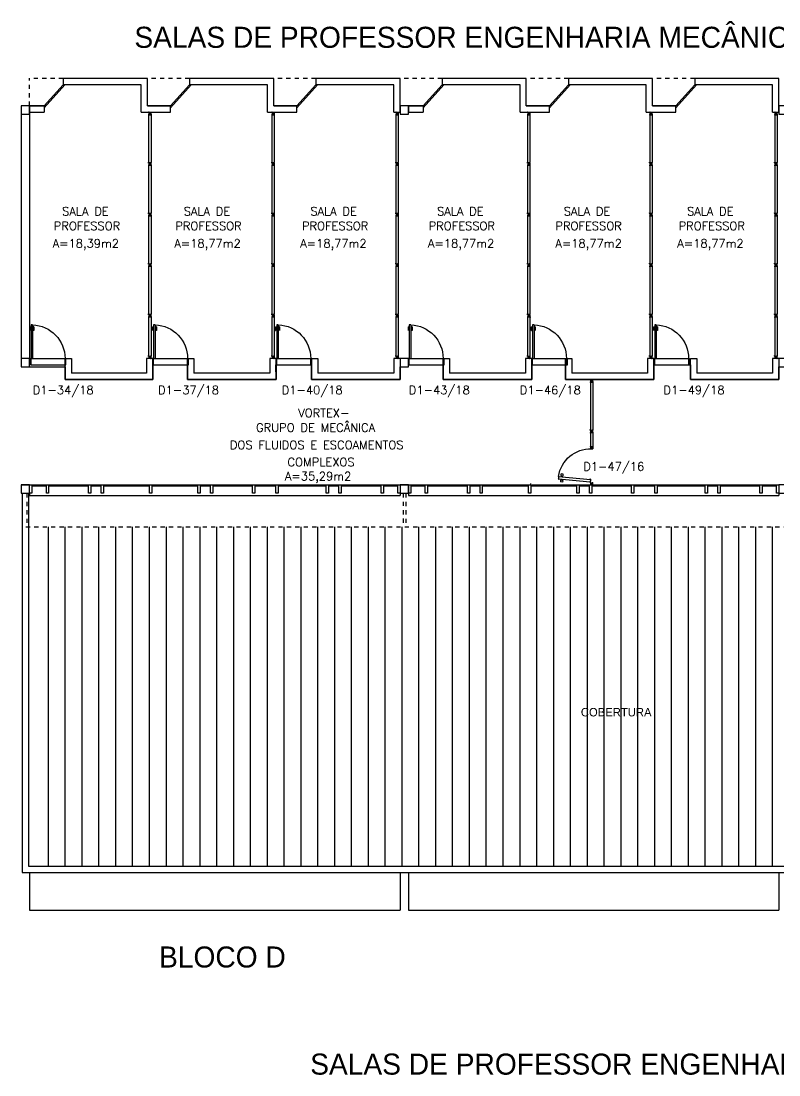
# Model space of a CAD drawing. Header units: centimetres. Extents: x -15 to 273, y 1 to 137.
# Drawn here: x 53.29 to 71.29, y 57.15 to 82.17 of the extents above; entities that cross this region are included whole.
import ezdxf

# ---------------------------------------------------------------- set-up
doc = ezdxf.new("R2010")
doc.units = ezdxf.units.CM
doc.header["$LTSCALE"] = 0.003
doc.header["$MEASUREMENT"] = 0
doc.linetypes.add('HIDDEN', pattern=[0.375, 0.25, -0.125])
doc.layers.get('0').update_dxf_attribs({"linetype": 'CONTINUOUS'})
for name, color, linetype in [('ALV', 2, 'CONTINUOUS'), ('ALVENARIA', 2, 'CONTINUOUS'), ('AREA', 2, 'CONTINUOUS'), ('COB', 1, 'CONTINUOUS'), ('DIV', 2, 'CONTINUOUS'), ('ENDEREÇO NOVO', 2, 'CONTINUOUS'), ('ESQ', 1, 'CONTINUOUS'), ('ESTRUT', 2, 'CONTINUOUS'), ('MACANETA', 2, 'CONTINUOUS'), ('MARCO', 2, 'CONTINUOUS'), ('PL-Áreas-Depto', 2, 'CONTINUOUS'), ('PORTA', 2, 'CONTINUOUS'), ('PROJ', 1, 'HIDDEN'), ('SOLEIRA', 1, 'CONTINUOUS'), ('TEXTO', 2, 'CONTINUOUS'), ('USO', 2, 'CONTINUOUS')]:
    doc.layers.add(name, color=color, linetype=linetype)
doc.styles.add('UNB-100', font='simplex.shx', dxfattribs={"height": 0.2})

# ---------------------------------------------------------------- blocks, each defined once
blk = doc.blocks.new('DOOR80')
at = {"layer": 'MACANETA', "color": 1}
for p, q in [((-0.015, -0.665), (-0.01, -0.665)), ((-0.015, -0.755), (-0.015, -0.665)), ((-0.01, -0.755), (-0.01, -0.665)), ((-0.01, -0.735), (0.012, -0.735)), ((0.012, -0.763), (0.012, -0.728)), ((0.012, -0.728), (0.015, -0.728)), ((0.053, -0.728), (0.05, -0.728)), ((0.053, -0.763), (0.053, -0.728)), ((0.075, -0.735), (0.053, -0.735)), ((0.08, -0.665), (0.075, -0.665)), ((0.075, -0.755), (0.075, -0.665)), ((0.08, -0.755), (0.08, -0.665)), ((-0.015, -0.755), (0.012, -0.755)), ((0.012, -0.763), (0.015, -0.763)), ((0.053, -0.763), (0.05, -0.763)), ((0.08, -0.755), (0.053, -0.755))]:
    blk.add_line(p, q, dxfattribs=at)
at = {"layer": 'PORTA'}
for p, q in [((0.015, -0.8), (0.015, 0)), ((0.015, 0), (0.05, 0)), ((0.05, -0.8), (0.05, 0)), ((0.05, -0.8), (0.015, -0.8))]:
    blk.add_line(p, q, dxfattribs=at)
at = {"layer": 'PORTA', "color": 1}
blk.add_arc((0.02, 0), 0.8, 272.1491, 0, dxfattribs=at)
blk = doc.blocks.new('PORTA80')
at = {"layer": 'MARCO'}
for p, q in [((0, 0), (0.02, 0)), ((0, -0.15), (0, 0)), ((0.02, -0.15), (0.02, 0)), ((-0.002, -0.15), (-0.002, -0.15)), ((-0.002, -0.15), (-0.002, -0.15)), ((-0.002, -0.15), (-0.002, -0.15)), ((0.02, -0.15), (0, -0.15)), ((0.005, 0), (0.005, 0)), ((0.005, 0), (0.005, 0)), ((0.827, 0), (0.847, 0)), ((0.827, -0.15), (0.827, 0)), ((0.827, -0.15), (0.847, -0.15)), ((0.828, 0), (0.828, 0)), ((0.828, 0), (0.828, 0)), ((0.828, 0), (0.828, 0)), ((0.828, -0.15), (0.828, -0.15)), ((0.828, -0.15), (0.828, -0.15)), ((0.828, -0.15), (0.828, -0.15)), ((0.847, -0.15), (0.847, 0))]:
    blk.add_line(p, q, dxfattribs=at)
at = {"layer": 'SOLEIRA'}
for p, q in [((0.02, -0.15), (0.828, -0.15)), ((0.048, 0), (0.828, 0))]:
    blk.add_line(p, q, dxfattribs=at)
at = {"layer": 'PORTA', "xscale": -1, "rotation": 179.9999999948552}
blk.add_blockref('DOOR80', (0.005, 0), dxfattribs=at)
blk = doc.blocks.new('ESQ9')
at = {"layer": 'ALV'}
blk.add_line((-0.2, 0), (0, 0), dxfattribs=at)
at = {"layer": 'ESQ'}
for p, q in [((0.055, 0), (8.745, 0)), ((0, -0.2), (0, -0.25)), ((0, -0.25), (8.8, -0.25)), ((0.055, -0.025), (0.4, -0.025)), ((0.455, -0.025), (1.4, -0.025)), ((1.455, -0.025), (1.7, -0.025)), ((1.755, -0.025), (2.85, -0.025)), ((2.905, -0.025), (4, -0.025)), ((4.055, -0.025), (4.3, -0.025)), ((4.355, -0.025), (5.3, -0.025)), ((5.355, -0.025), (5.85, -0.025)), ((5.905, -0.025), (7.05, -0.025)), ((7.105, -0.025), (7.35, -0.025)), ((7.405, -0.025), (8.35, -0.025)), ((8.405, -0.025), (8.745, -0.025)), ((8.8, -0.2), (8.8, -0.25))]:
    blk.add_line(p, q, dxfattribs=at)
for points in [[(0, 0), (0.055, 0), (0.055, -0.2), (0, -0.2)], [(0.4, 0), (0.455, 0), (0.455, -0.2), (0.4, -0.2)], [(1.4, 0), (1.455, 0), (1.455, -0.2), (1.4, -0.2)], [(1.7, 0), (1.755, 0), (1.755, -0.2), (1.7, -0.2)], [(2.85, 0), (2.905, 0), (2.905, -0.2), (2.85, -0.2)], [(4, 0), (4.055, 0), (4.055, -0.2), (4, -0.2)], [(4.3, 0), (4.355, 0), (4.355, -0.2), (4.3, -0.2)], [(5.3, 0), (5.355, 0), (5.355, -0.2), (5.3, -0.2)], [(5.85, 0), (5.905, 0), (5.905, -0.2), (5.85, -0.2)], [(7.05, 0), (7.105, 0), (7.105, -0.2), (7.05, -0.2)], [(7.35, 0), (7.405, 0), (7.405, -0.2), (7.35, -0.2)], [(8.35, 0), (8.405, 0), (8.405, -0.2), (8.35, -0.2)], [(8.745, 0), (8.8, 0), (8.8, -0.2), (8.745, -0.2)]]:
    blk.add_lwpolyline(points, close=True, dxfattribs=at)
blk = doc.blocks.new('MTDIV')
for p, q in [((-0.0285, 0.0185), (-0.0285, 0.0285)), ((-0.0185, 0.0285), (-0.0285, 0.0285)), ((-0.0265, 0.0185), (-0.0285, 0.0185)), ((-0.0265, 0.0235), (-0.0265, 0.0265)), ((-0.0265, 0.0265), (-0.0185, 0.0265)), ((-0.0265, 0.0235), (0.0265, 0.0235)), ((-0.0215, 0.0235), (-0.0265, 0.0235)), ((-0.0265, 0.0185), (-0.0265, 0.0215)), ((-0.0265, 0.0215), (-0.0235, 0.0215)), ((-0.0235, 0.0215), (-0.0235, -0.0215)), ((-0.0215, 0.0235), (-0.0215, 0.0215)), ((-0.0215, 0.0215), (0.0215, 0.0215)), ((-0.0215, 0.0195), (0.0195, 0.0195)), ((-0.0215, 0.0195), (-0.0215, -0.0195)), ((-0.0185, 0.0265), (-0.0185, 0.0285)), ((-0.0049, 0), (0.0049, 0)), ((0, -0.0049), (0, 0.0049)), ((0.0115, 0.0095), (0.0115, 0.0075)), ((0.0195, 0.0095), (0.0115, 0.0095)), ((0.0215, 0.0075), (0.0115, 0.0075)), ((0.0135, 0.0075), (0.0135, 0.0055)), ((0.0215, 0.0055), (0.0135, 0.0055)), ((0.0185, 0.0265), (0.0185, 0.0285)), ((0.0185, 0.0285), (0.0285, 0.0285)), ((0.0185, 0.0265), (0.0265, 0.0265)), ((0.0195, 0.0195), (0.0195, 0.0095)), ((0.0215, 0.0235), (0.0215, 0.0075)), ((0.0215, 0.0235), (0.0265, 0.0235)), ((0.0215, 0.0055), (0.0215, -0.0055)), ((0.0235, 0.0215), (0.0235, -0.0215)), ((0.0265, 0.0215), (0.0235, 0.0215)), ((0.0265, 0.0235), (0.0265, 0.0265)), ((0.0265, 0.0185), (0.0265, 0.0215)), ((0.0265, 0.0185), (0.0285, 0.0185)), ((0.0285, 0.0185), (0.0285, 0.0285)), ((-0.0285, -0.0185), (-0.0285, -0.0285)), ((-0.0285, -0.0185), (-0.0265, -0.0185)), ((-0.0185, -0.0285), (-0.0285, -0.0285)), ((-0.0265, -0.0185), (-0.0265, -0.0215)), ((-0.0265, -0.0215), (-0.0235, -0.0215)), ((0.0265, -0.0235), (-0.0265, -0.0235)), ((-0.0265, -0.0235), (-0.0265, -0.0265)), ((-0.0215, -0.0235), (-0.0265, -0.0235)), ((-0.0185, -0.0265), (-0.0265, -0.0265)), ((-0.0215, -0.0195), (0.0195, -0.0195)), ((-0.0215, -0.0215), (0.0215, -0.0215)), ((-0.0215, -0.0215), (-0.0215, -0.0235)), ((-0.0185, -0.0265), (-0.0185, -0.0285)), ((0.0115, -0.0075), (0.0115, -0.0095)), ((0.0215, -0.0075), (0.0115, -0.0075)), ((0.0195, -0.0095), (0.0115, -0.0095)), ((0.0135, -0.0055), (0.0135, -0.0075)), ((0.0215, -0.0055), (0.0135, -0.0055)), ((0.0185, -0.0265), (0.0185, -0.0285)), ((0.0265, -0.0265), (0.0185, -0.0265)), ((0.0185, -0.0285), (0.0285, -0.0285)), ((0.0195, -0.0095), (0.0195, -0.0195)), ((0.0215, -0.0075), (0.0215, -0.0235)), ((0.0215, -0.0235), (0.0265, -0.0235)), ((0.0265, -0.0215), (0.0235, -0.0215)), ((0.0265, -0.0185), (0.0265, -0.0215)), ((0.0285, -0.0185), (0.0265, -0.0185)), ((0.0265, -0.0235), (0.0265, -0.0265)), ((0.0285, -0.0185), (0.0285, -0.0285))]:
    blk.add_line(p, q)
blk = doc.blocks.new('DIV12')
for p, q in [((-0.005, 0), (0.005, 0)), ((0, -0.005), (0, 0.005)), ((0.024, 0.018), (0.028, 0.018)), ((0.024, 0.018), (0.024, 0.016)), ((0.024, 0.016), (0.028, 0.016)), ((0.028, 0.03), (0.043, 0.03)), ((0.028, 0.018), (0.028, 0.03)), ((0.028, -0.017), (0.028, 0.016)), ((0.03, 0.028), (1.169, 0.028)), ((0.03, -0.029), (0.03, 0.028)), ((0.043, 0.03), (0.043, 0.028)), ((1.157, 0.03), (1.157, 0.028)), ((1.171, 0.03), (1.157, 0.03)), ((1.169, -0.029), (1.169, 0.028)), ((1.171, 0.018), (1.171, 0.03)), ((1.176, 0.018), (1.171, 0.018)), ((1.176, 0.016), (1.171, 0.016)), ((1.171, -0.017), (1.171, 0.016)), ((1.176, 0.018), (1.176, 0.016)), ((1.195, 0), (1.205, 0)), ((1.2, -0.005), (1.2, 0.005)), ((0.024, -0.017), (0.028, -0.017)), ((0.024, -0.017), (0.024, -0.019)), ((0.024, -0.019), (0.028, -0.019)), ((0.028, -0.031), (0.028, -0.019)), ((0.028, -0.031), (0.043, -0.031)), ((0.03, -0.029), (1.169, -0.029)), ((0.043, -0.029), (0.043, -0.031)), ((1.157, -0.029), (1.157, -0.031)), ((1.171, -0.031), (1.157, -0.031)), ((1.176, -0.017), (1.171, -0.017)), ((1.176, -0.019), (1.171, -0.019)), ((1.171, -0.031), (1.171, -0.019)), ((1.176, -0.017), (1.176, -0.019))]:
    blk.add_line(p, q)
blk = doc.blocks.new('PLXD')
at = {"color": 2}
for p, q in [((-0.172, 0.786), (-0.161, 0.787)), ((-0.172, 0.786), (-0.171, 0.772)), ((-0.169, 0.772), (-0.171, 0.772)), ((-0.17, 0.784), (-0.114, 0.789)), ((-0.17, 0.784), (-0.103, 0.028)), ((-0.159, 0.792), (-0.161, 0.792)), ((-0.161, 0.792), (-0.161, 0.787)), ((-0.159, 0.792), (-0.159, 0.787)), ((-0.159, 0.787), (-0.126, 0.79)), ((-0.124, 0.795), (-0.126, 0.795)), ((-0.124, 0.795), (-0.124, 0.79)), ((-0.124, 0.79), (-0.112, 0.791)), ((-0.114, 0.789), (-0.046, 0.033)), ((-0.112, 0.791), (-0.11, 0.777)), ((-0.105, 0.026), (-0.106, 0.04)), ((-0.104, 0.04), (-0.106, 0.04)), ((-0.105, 0.026), (-0.093, 0.027)), ((-0.103, 0.028), (-0.046, 0.033)), ((-0.092, 0.022), (-0.093, 0.027)), ((-0.09, 0.022), (-0.092, 0.022)), ((-0.091, 0.027), (-0.058, 0.03)), ((-0.09, 0.022), (-0.091, 0.027)), ((-0.057, 0.025), (-0.058, 0.03)), ((-0.055, 0.025), (-0.057, 0.025)), ((-0.056, 0.03), (-0.044, 0.031)), ((-0.055, 0.025), (-0.056, 0.03)), ((-0.045, 0.045), (-0.047, 0.045)), ((-0.044, 0.031), (-0.045, 0.045)), ((-0.008, 0), (0.006, 0)), ((0, 0.007), (0, -0.006))]:
    blk.add_line(p, q, dxfattribs=at)
for p, q in [((-0.126, 0.795), (-0.126, 0.79)), ((-0.11, 0.777), (-0.112, 0.777))]:
    blk.add_line(p, q)
at = {"color": 1}
for p, q in [((-0.194, 0.727), (-0.233, 0.723)), ((-0.229, 0.673), (-0.233, 0.723)), ((-0.189, 0.677), (-0.229, 0.673)), ((-0.192, 0.712), (-0.194, 0.727)), ((-0.164, 0.714), (-0.192, 0.712)), ((-0.162, 0.694), (-0.19, 0.692)), ((-0.189, 0.677), (-0.19, 0.692)), ((-0.107, 0.719), (-0.079, 0.722)), ((-0.106, 0.7), (-0.077, 0.702)), ((-0.08, 0.737), (-0.041, 0.74)), ((-0.079, 0.722), (-0.08, 0.737)), ((-0.076, 0.687), (-0.077, 0.702)), ((-0.076, 0.687), (-0.036, 0.691)), ((-0.036, 0.691), (-0.041, 0.74))]:
    blk.add_line(p, q, dxfattribs=at)
blk.add_arc((-0.064, 0.029), 0.764, 98.125, 182.1419, dxfattribs=at)
blk = doc.blocks.new('G')
at = {"layer": 'DIV'}
for p, q in [((65.356, 72.4), (65.356, 72.385)), ((65.356, 72.4), (65.368, 72.4)), ((65.358, 72.385), (65.356, 72.385)), ((65.358, 72.398), (65.358, 72.013)), ((65.358, 72.398), (65.415, 72.398)), ((65.368, 72.405), (65.368, 72.4)), ((65.37, 72.405), (65.368, 72.405)), ((65.37, 72.405), (65.37, 72.4)), ((65.37, 72.4), (65.403, 72.4)), ((65.381, 72.428), (65.392, 72.428)), ((65.386, 72.433), (65.386, 72.423)), ((65.403, 72.405), (65.403, 72.4)), ((65.405, 72.405), (65.403, 72.405)), ((65.405, 72.405), (65.405, 72.4)), ((65.405, 72.4), (65.417, 72.4)), ((65.415, 72.398), (65.415, 72.012)), ((65.417, 72.385), (65.415, 72.385)), ((65.417, 72.4), (65.417, 72.385)), ((65.356, 71.214), (65.368, 71.214)), ((65.37, 71.209), (65.368, 71.209)), ((65.405, 71.209), (65.403, 71.209))]:
    blk.add_line(p, q, dxfattribs=at)
at = {"layer": 'MACANETA'}
blk.add_line((65.387, 72.013), (65.415, 72.013), dxfattribs=at)
at = {"layer": 'DIV', "rotation": 270}
blk.add_blockref('DIV12', (65.386, 73.628), dxfattribs=at)
at = {"layer": 'DIV'}
for p in [(65.386, 72.428), (65.386, 72.042), (65.386, 71.185)]:
    blk.add_blockref('MTDIV', p, dxfattribs=at)
at = {"layer": 'DIV', "xscale": -1, "rotation": 90.00000000000159}
blk.add_blockref('PLXD', (65.387, 71.185), dxfattribs=at)

msp = doc.modelspace()

# ---------------------------------------------------------------- linework, layer by layer
at = {"layer": 'ALV'}
for p, q in [((53.487, 80.157), (53.487, 79.957)), ((62.487, 80.157), (62.487, 80.007)), ((53.287, 79.957), (53.487, 79.957)), ((62.287, 71.132), (62.287, 70.982)), ((62.487, 71.132), (62.487, 70.982)), ((53.287, 70.957), (53.487, 70.957)), ((53.312, 70.957), (53.312, 61.956)), ((53.462, 70.957), (53.462, 62.106)), ((53.462, 62.106), (80.312, 62.106)), ((53.312, 61.956), (80.462, 61.956)), ((53.487, 61.957), (53.487, 61.057)), ((62.287, 61.957), (62.287, 61.057)), ((62.487, 61.957), (62.487, 61.057)), ((71.287, 61.957), (71.287, 61.057)), ((53.487, 61.057), (62.287, 61.057)), ((62.487, 61.057), (71.287, 61.057))]:
    msp.add_line(p, q, dxfattribs=at)
at = {"layer": 'ALVENARIA'}
for p, q in [((56.287, 80.807), (54.287, 80.807)), ((54.287, 80.807), (54.287, 80.657)), ((56.137, 80.657), (54.287, 80.657)), ((56.137, 80.007), (56.137, 80.657)), ((56.287, 80.157), (56.287, 80.807)), ((59.287, 80.807), (57.287, 80.807)), ((57.287, 80.807), (57.287, 80.657)), ((59.137, 80.657), (57.287, 80.657)), ((59.137, 80.007), (59.137, 80.657)), ((59.287, 80.157), (59.287, 80.807)), ((60.287, 80.807), (60.287, 80.657)), ((62.287, 80.807), (60.287, 80.807)), ((62.137, 80.657), (60.287, 80.657)), ((62.137, 80.007), (62.137, 80.657)), ((62.287, 80.007), (62.287, 80.807)), ((63.287, 80.807), (63.287, 80.657)), ((65.287, 80.807), (63.287, 80.807)), ((65.137, 80.657), (63.287, 80.657)), ((65.137, 80.007), (65.137, 80.657)), ((65.287, 80.157), (65.287, 80.807)), ((68.287, 80.807), (66.287, 80.807)), ((66.287, 80.807), (66.287, 80.657)), ((68.137, 80.657), (66.287, 80.657)), ((68.137, 80.007), (68.137, 80.657)), ((68.287, 80.157), (68.287, 80.807)), ((71.287, 80.807), (69.287, 80.807)), ((69.287, 80.807), (69.287, 80.657)), ((71.137, 80.657), (69.287, 80.657)), ((71.137, 80.007), (71.137, 80.657)), ((71.287, 80.007), (71.287, 80.807)), ((53.487, 80.157), (53.837, 80.157)), ((53.837, 80.157), (53.837, 80.007)), ((56.287, 80.157), (56.837, 80.157)), ((56.837, 80.007), (56.837, 80.157)), ((59.287, 80.157), (59.837, 80.157)), ((59.837, 80.007), (59.837, 80.157)), ((62.487, 80.157), (62.837, 80.157)), ((62.837, 80.157), (62.837, 80.007)), ((65.287, 80.157), (65.837, 80.157)), ((65.837, 80.007), (65.837, 80.157)), ((68.287, 80.157), (68.837, 80.157)), ((68.837, 80.007), (68.837, 80.157)), ((53.287, 79.957), (53.287, 74.157)), ((53.487, 80.007), (53.837, 80.007)), ((53.487, 79.957), (53.487, 74.157)), ((56.137, 80.007), (56.837, 80.007)), ((59.137, 80.007), (59.837, 80.007)), ((62.137, 80.007), (62.287, 80.007)), ((62.487, 80.007), (62.837, 80.007)), ((65.137, 80.007), (65.837, 80.007)), ((68.137, 80.007), (68.837, 80.007)), ((71.137, 80.007), (71.287, 80.007)), ((54.335, 74.157), (54.485, 74.157)), ((54.335, 73.657), (54.335, 74.157)), ((54.485, 74.157), (54.485, 73.807)), ((56.266, 74.157), (56.266, 73.807)), ((56.416, 74.157), (56.266, 74.157)), ((56.416, 74.157), (56.416, 73.657)), ((57.242, 74.157), (57.392, 74.157)), ((57.242, 73.657), (57.242, 74.157)), ((57.392, 74.157), (57.392, 73.807)), ((59.192, 74.157), (59.192, 73.807)), ((59.342, 74.157), (59.192, 74.157)), ((59.342, 74.157), (59.342, 73.657)), ((60.187, 74.157), (60.337, 74.157)), ((60.187, 73.657), (60.187, 74.157)), ((60.337, 74.157), (60.337, 73.807)), ((62.137, 74.157), (62.137, 73.807)), ((62.287, 74.157), (62.137, 74.157)), ((62.287, 74.157), (62.287, 73.657)), ((63.315, 73.657), (63.315, 74.157)), ((63.315, 74.157), (63.465, 74.157)), ((63.465, 74.157), (63.465, 73.807)), ((65.415, 74.157), (65.265, 74.157)), ((65.265, 74.157), (65.265, 73.807)), ((65.415, 74.157), (65.415, 73.657)), ((66.216, 73.657), (66.216, 74.157)), ((66.216, 74.157), (66.366, 74.157)), ((66.366, 74.157), (66.366, 73.807)), ((68.316, 74.157), (68.166, 74.157)), ((68.166, 74.157), (68.166, 73.807)), ((68.316, 74.157), (68.316, 73.657)), ((69.187, 73.657), (69.187, 74.157)), ((69.187, 74.157), (69.337, 74.157)), ((69.337, 74.157), (69.337, 73.807)), ((71.287, 74.157), (71.137, 74.157)), ((71.137, 74.157), (71.137, 73.807)), ((71.287, 74.157), (71.287, 73.657)), ((56.416, 73.657), (54.335, 73.657)), ((56.266, 73.807), (54.485, 73.807)), ((59.342, 73.657), (57.242, 73.657)), ((59.192, 73.807), (57.392, 73.807)), ((62.287, 73.657), (60.187, 73.657)), ((62.137, 73.807), (60.337, 73.807)), ((65.415, 73.657), (63.315, 73.657)), ((65.265, 73.807), (63.465, 73.807)), ((68.316, 73.657), (66.216, 73.657)), ((68.166, 73.807), (66.366, 73.807)), ((71.287, 73.657), (69.187, 73.657)), ((71.137, 73.807), (69.337, 73.807))]:
    msp.add_line(p, q, dxfattribs=at)
at = {"layer": 'COB'}
for p, q in [((53.937, 62.106), (53.937, 70.157)), ((54.337, 62.106), (54.337, 70.157)), ((54.737, 62.106), (54.737, 70.157)), ((55.137, 62.106), (55.137, 70.157)), ((55.537, 62.106), (55.537, 70.157)), ((55.937, 62.106), (55.937, 70.157)), ((56.337, 62.106), (56.337, 70.157)), ((56.737, 62.106), (56.737, 70.157)), ((57.137, 62.106), (57.137, 70.157)), ((57.537, 62.106), (57.537, 70.157)), ((57.937, 62.106), (57.937, 70.157)), ((58.337, 62.106), (58.337, 70.157)), ((58.737, 62.106), (58.737, 70.157)), ((59.137, 62.106), (59.137, 70.157)), ((59.537, 62.106), (59.537, 70.157)), ((59.937, 62.106), (59.937, 70.157)), ((60.337, 62.106), (60.337, 70.157)), ((60.737, 62.106), (60.737, 70.157)), ((61.137, 62.106), (61.137, 70.157)), ((61.537, 62.106), (61.537, 70.157)), ((61.937, 62.106), (61.937, 70.157)), ((62.337, 62.106), (62.337, 70.157)), ((62.737, 62.106), (62.737, 70.157)), ((63.137, 62.106), (63.137, 70.157)), ((63.537, 62.106), (63.537, 70.157)), ((63.937, 62.106), (63.937, 70.157)), ((64.337, 62.106), (64.337, 70.157)), ((64.737, 62.106), (64.737, 70.157)), ((65.137, 62.106), (65.137, 70.157)), ((65.537, 62.106), (65.537, 70.157)), ((65.937, 62.106), (65.937, 70.157)), ((66.337, 62.106), (66.337, 70.157)), ((66.737, 62.106), (66.737, 70.157)), ((67.137, 62.106), (67.137, 70.157)), ((67.537, 62.106), (67.537, 70.157)), ((67.937, 62.106), (67.937, 70.157)), ((68.337, 62.106), (68.337, 70.157)), ((68.737, 62.106), (68.737, 70.157)), ((69.137, 62.106), (69.137, 70.157)), ((69.537, 62.106), (69.537, 70.157)), ((69.937, 62.106), (69.937, 70.157)), ((70.337, 62.106), (70.337, 70.157)), ((70.737, 62.106), (70.737, 70.157)), ((71.137, 62.106), (71.137, 70.157))]:
    msp.add_line(p, q, dxfattribs=at)
at = {"layer": 'DIV'}
for p, q in [((56.314, 75.147), (56.326, 75.147)), ((56.314, 75.147), (56.314, 75.133)), ((56.316, 75.133), (56.314, 75.133)), ((56.316, 75.145), (56.316, 74.215)), ((56.316, 75.145), (56.373, 75.145)), ((56.328, 75.152), (56.326, 75.152)), ((56.326, 75.152), (56.326, 75.147)), ((56.328, 75.152), (56.328, 75.147)), ((56.328, 75.147), (56.361, 75.147)), ((56.34, 75.176), (56.35, 75.176)), ((56.345, 75.181), (56.345, 75.17)), ((56.363, 75.152), (56.361, 75.152)), ((56.361, 75.152), (56.361, 75.147)), ((56.363, 75.152), (56.363, 75.147)), ((56.363, 75.147), (56.375, 75.147)), ((56.373, 75.145), (56.373, 74.215)), ((56.375, 75.133), (56.373, 75.133)), ((56.375, 75.147), (56.375, 75.133)), ((59.24, 75.147), (59.252, 75.147)), ((59.24, 75.147), (59.24, 75.133)), ((59.242, 75.133), (59.24, 75.133)), ((59.242, 75.145), (59.242, 74.215)), ((59.242, 75.145), (59.299, 75.145)), ((59.254, 75.152), (59.252, 75.152)), ((59.252, 75.152), (59.252, 75.147)), ((59.254, 75.152), (59.254, 75.147)), ((59.254, 75.147), (59.287, 75.147)), ((59.266, 75.176), (59.276, 75.176)), ((59.271, 75.181), (59.271, 75.17)), ((59.289, 75.152), (59.287, 75.152)), ((59.287, 75.152), (59.287, 75.147)), ((59.289, 75.152), (59.289, 75.147)), ((59.289, 75.147), (59.301, 75.147)), ((59.299, 75.145), (59.299, 74.215)), ((59.301, 75.133), (59.299, 75.133)), ((59.301, 75.147), (59.301, 75.133)), ((62.185, 75.147), (62.197, 75.147)), ((62.185, 75.147), (62.185, 75.133)), ((62.187, 75.133), (62.185, 75.133)), ((62.187, 75.145), (62.187, 74.215)), ((62.187, 75.145), (62.244, 75.145)), ((62.199, 75.152), (62.197, 75.152)), ((62.197, 75.152), (62.197, 75.147)), ((62.199, 75.152), (62.199, 75.147)), ((62.199, 75.147), (62.232, 75.147)), ((62.211, 75.176), (62.221, 75.176)), ((62.216, 75.181), (62.216, 75.17)), ((62.234, 75.152), (62.232, 75.152)), ((62.232, 75.152), (62.232, 75.147)), ((62.234, 75.152), (62.234, 75.147)), ((62.234, 75.147), (62.246, 75.147)), ((62.244, 75.145), (62.244, 74.215)), ((62.246, 75.133), (62.244, 75.133)), ((62.246, 75.147), (62.246, 75.133)), ((65.314, 75.147), (65.326, 75.147)), ((65.314, 75.147), (65.314, 75.133)), ((65.316, 75.133), (65.314, 75.133)), ((65.316, 75.145), (65.316, 74.215)), ((65.316, 75.145), (65.373, 75.145)), ((65.328, 75.152), (65.326, 75.152)), ((65.326, 75.152), (65.326, 75.147)), ((65.328, 75.152), (65.328, 75.147)), ((65.328, 75.147), (65.361, 75.147)), ((65.339, 75.176), (65.349, 75.176)), ((65.344, 75.181), (65.344, 75.17)), ((65.363, 75.152), (65.361, 75.152)), ((65.361, 75.152), (65.361, 75.147)), ((65.363, 75.152), (65.363, 75.147)), ((65.363, 75.147), (65.375, 75.147)), ((65.373, 75.145), (65.373, 74.215)), ((65.375, 75.133), (65.373, 75.133)), ((65.375, 75.147), (65.375, 75.133)), ((68.215, 75.147), (68.227, 75.147)), ((68.215, 75.147), (68.215, 75.133)), ((68.217, 75.133), (68.215, 75.133)), ((68.217, 75.145), (68.217, 74.215)), ((68.217, 75.145), (68.274, 75.145)), ((68.229, 75.152), (68.227, 75.152)), ((68.227, 75.152), (68.227, 75.147)), ((68.229, 75.152), (68.229, 75.147)), ((68.229, 75.147), (68.262, 75.147)), ((68.24, 75.176), (68.251, 75.176)), ((68.246, 75.181), (68.246, 75.17)), ((68.264, 75.152), (68.262, 75.152)), ((68.262, 75.152), (68.262, 75.147)), ((68.264, 75.152), (68.264, 75.147)), ((68.264, 75.147), (68.276, 75.147)), ((68.274, 75.145), (68.274, 74.215)), ((68.276, 75.133), (68.274, 75.133)), ((68.276, 75.147), (68.276, 75.133)), ((71.185, 75.147), (71.197, 75.147)), ((71.185, 75.147), (71.185, 75.133)), ((71.187, 75.133), (71.185, 75.133)), ((71.187, 75.145), (71.187, 74.215)), ((71.187, 75.145), (71.244, 75.145)), ((71.199, 75.152), (71.197, 75.152)), ((71.197, 75.152), (71.197, 75.147)), ((71.199, 75.152), (71.199, 75.147)), ((71.199, 75.147), (71.232, 75.147)), ((71.211, 75.176), (71.221, 75.176)), ((71.216, 75.181), (71.216, 75.17)), ((71.234, 75.152), (71.232, 75.152)), ((71.232, 75.152), (71.232, 75.147)), ((71.234, 75.152), (71.234, 75.147)), ((71.234, 75.147), (71.246, 75.147)), ((71.244, 75.145), (71.244, 74.215)), ((71.246, 75.133), (71.244, 75.133)), ((71.246, 75.147), (71.246, 75.133)), ((56.314, 74.213), (56.314, 74.227)), ((56.316, 74.227), (56.314, 74.227)), ((56.314, 74.213), (56.326, 74.213)), ((56.316, 74.215), (56.373, 74.215)), ((56.326, 74.208), (56.326, 74.213)), ((56.328, 74.208), (56.326, 74.208)), ((56.328, 74.208), (56.328, 74.213)), ((56.328, 74.213), (56.361, 74.213)), ((56.34, 74.184), (56.35, 74.184)), ((56.345, 74.189), (56.345, 74.179)), ((56.361, 74.208), (56.361, 74.213)), ((56.363, 74.208), (56.361, 74.208)), ((56.363, 74.208), (56.363, 74.213)), ((56.363, 74.213), (56.375, 74.213)), ((56.375, 74.227), (56.373, 74.227)), ((56.375, 74.213), (56.375, 74.227)), ((59.24, 74.213), (59.24, 74.227)), ((59.242, 74.227), (59.24, 74.227)), ((59.24, 74.213), (59.252, 74.213)), ((59.242, 74.215), (59.299, 74.215)), ((59.252, 74.208), (59.252, 74.213)), ((59.254, 74.208), (59.252, 74.208)), ((59.254, 74.208), (59.254, 74.213)), ((59.254, 74.213), (59.287, 74.213)), ((59.266, 74.184), (59.276, 74.184)), ((59.271, 74.189), (59.271, 74.179)), ((59.287, 74.208), (59.287, 74.213)), ((59.289, 74.208), (59.287, 74.208)), ((59.289, 74.208), (59.289, 74.213)), ((59.289, 74.213), (59.301, 74.213)), ((59.301, 74.227), (59.299, 74.227)), ((59.301, 74.213), (59.301, 74.227)), ((62.185, 74.213), (62.185, 74.227)), ((62.187, 74.227), (62.185, 74.227)), ((62.185, 74.213), (62.197, 74.213)), ((62.187, 74.215), (62.244, 74.215)), ((62.197, 74.208), (62.197, 74.213)), ((62.199, 74.208), (62.197, 74.208)), ((62.199, 74.208), (62.199, 74.213)), ((62.199, 74.213), (62.232, 74.213)), ((62.211, 74.184), (62.221, 74.184)), ((62.216, 74.189), (62.216, 74.179)), ((62.232, 74.208), (62.232, 74.213)), ((62.234, 74.208), (62.232, 74.208)), ((62.234, 74.208), (62.234, 74.213)), ((62.234, 74.213), (62.246, 74.213)), ((62.246, 74.227), (62.244, 74.227)), ((62.246, 74.213), (62.246, 74.227)), ((65.314, 74.213), (65.314, 74.227)), ((65.316, 74.227), (65.314, 74.227)), ((65.314, 74.213), (65.326, 74.213)), ((65.316, 74.215), (65.373, 74.215)), ((65.326, 74.208), (65.326, 74.213)), ((65.328, 74.208), (65.326, 74.208)), ((65.328, 74.213), (65.361, 74.213)), ((65.328, 74.208), (65.328, 74.213)), ((65.339, 74.184), (65.349, 74.184)), ((65.344, 74.189), (65.344, 74.179)), ((65.361, 74.208), (65.361, 74.213)), ((65.363, 74.208), (65.361, 74.208)), ((65.363, 74.208), (65.363, 74.213)), ((65.363, 74.213), (65.375, 74.213)), ((65.375, 74.227), (65.373, 74.227)), ((65.375, 74.213), (65.375, 74.227)), ((68.215, 74.213), (68.215, 74.227)), ((68.217, 74.227), (68.215, 74.227)), ((68.215, 74.213), (68.227, 74.213)), ((68.217, 74.215), (68.274, 74.215)), ((68.227, 74.208), (68.227, 74.213)), ((68.229, 74.208), (68.227, 74.208)), ((68.229, 74.208), (68.229, 74.213)), ((68.229, 74.213), (68.262, 74.213)), ((68.24, 74.184), (68.251, 74.184)), ((68.245, 74.189), (68.245, 74.179)), ((68.262, 74.208), (68.262, 74.213)), ((68.264, 74.208), (68.262, 74.208)), ((68.264, 74.208), (68.264, 74.213)), ((68.264, 74.213), (68.276, 74.213)), ((68.276, 74.227), (68.274, 74.227)), ((68.276, 74.213), (68.276, 74.227)), ((71.185, 74.213), (71.185, 74.227)), ((71.187, 74.227), (71.185, 74.227)), ((71.185, 74.213), (71.197, 74.213)), ((71.187, 74.215), (71.244, 74.215)), ((71.197, 74.208), (71.197, 74.213)), ((71.199, 74.208), (71.197, 74.208)), ((71.199, 74.208), (71.199, 74.213)), ((71.199, 74.213), (71.232, 74.213)), ((71.211, 74.184), (71.221, 74.184)), ((71.216, 74.189), (71.216, 74.179)), ((71.232, 74.208), (71.232, 74.213)), ((71.234, 74.208), (71.232, 74.208)), ((71.234, 74.208), (71.234, 74.213)), ((71.234, 74.213), (71.246, 74.213)), ((71.246, 74.227), (71.244, 74.227)), ((71.246, 74.213), (71.246, 74.227)), ((65.381, 71.185), (65.392, 71.185)), ((65.386, 71.19), (65.386, 71.18))]:
    msp.add_line(p, q, dxfattribs=at)
at = {"layer": 'ESQ'}
for p, q in [((54.287, 80.657), (53.837, 80.157)), ((54.327, 80.657), (53.837, 80.112)), ((57.327, 80.657), (56.837, 80.112)), ((57.287, 80.657), (56.837, 80.157)), ((60.327, 80.657), (59.837, 80.112)), ((60.287, 80.657), (59.837, 80.157)), ((63.287, 80.657), (62.837, 80.157)), ((63.327, 80.657), (62.837, 80.112)), ((66.287, 80.657), (65.837, 80.157)), ((66.327, 80.657), (65.837, 80.112)), ((69.327, 80.657), (68.837, 80.112)), ((69.287, 80.657), (68.837, 80.157))]:
    msp.add_line(p, q, dxfattribs=at)
at = {"layer": 'ESTRUT'}
for points in [[(53.487, 80.157), (53.287, 80.157), (53.287, 79.957), (53.487, 79.957)], [(62.487, 80.157), (62.287, 80.157), (62.287, 79.957), (62.487, 79.957)], [(71.487, 80.157), (71.287, 80.157), (71.287, 79.957), (71.487, 79.957)], [(53.487, 74.157), (53.287, 74.157), (53.287, 73.957), (53.487, 73.957)], [(62.487, 74.157), (62.287, 74.157), (62.287, 73.957), (62.487, 73.957)], [(71.487, 74.157), (71.287, 74.157), (71.287, 73.957), (71.487, 73.957)], [(53.487, 71.157), (53.287, 71.157), (53.287, 70.957), (53.487, 70.957)], [(62.487, 71.157), (62.287, 71.157), (62.287, 70.957), (62.487, 70.957)], [(71.487, 71.157), (71.287, 71.157), (71.287, 70.957), (71.487, 70.957)]]:
    msp.add_lwpolyline(points, close=True, dxfattribs=at)
at = {"layer": 'MARCO'}
msp.add_line((62.542, 70.982), (62.542, 70.972), dxfattribs=at)
at = {"layer": 'PL-Áreas-Depto'}
msp.add_lwpolyline([(71.837, 80.157), (71.287, 80.157), (71.287, 80.807), (69.287, 80.807), (69.287, 80.657), (68.837, 80.157), (68.287, 80.157), (68.287, 80.807), (66.287, 80.807), (66.287, 80.657), (65.837, 80.157), (65.287, 80.157), (65.287, 80.807), (63.287, 80.807), (63.287, 80.657), (62.837, 80.157), (62.287, 80.157), (62.287, 80.807), (60.287, 80.807), (60.287, 80.657), (59.837, 80.157), (59.287, 80.157), (59.287, 80.807), (57.287, 80.807), (57.287, 80.657), (56.837, 80.157), (56.287, 80.157), (56.287, 80.807), (54.287, 80.807), (54.287, 80.657), (53.837, 80.157), (53.287, 80.157), (53.287, 73.957), (54.335, 73.957), (54.335, 73.657), (56.416, 73.657), (56.413, 74.007), (57.242, 74.007), (57.242, 73.657), (59.342, 73.657), (59.339, 74.007), (60.188, 74.007), (60.187, 73.657), (62.287, 73.657), (62.287, 73.957), (62.487, 73.957), (62.487, 74.007), (63.313, 74.007), (63.315, 73.657), (65.415, 73.657), (65.415, 74.007), (66.216, 74.007), (66.216, 73.657), (68.316, 73.657), (68.316, 74.007), (69.187, 74.007), (69.187, 73.657), (71.287, 73.657), (71.287, 73.957), (71.487, 73.957)], dxfattribs=at)
at = {"layer": 'PROJ'}
for p, q in [((53.487, 80.157), (53.487, 80.811)), ((54.287, 80.807), (53.489, 80.807)), ((57.287, 80.807), (56.287, 80.807)), ((60.287, 80.807), (59.287, 80.807)), ((63.287, 80.807), (62.287, 80.807)), ((66.287, 80.807), (65.287, 80.807)), ((69.287, 80.807), (68.287, 80.807)), ((53.425, 70.954), (53.425, 70.157)), ((62.362, 70.957), (62.362, 70.157)), ((62.425, 70.954), (62.425, 70.157)), ((53.4, 70.157), (62.362, 70.157)), ((62.4, 70.157), (71.425, 70.157))]:
    msp.add_line(p, q, dxfattribs=at)

# ---------------------------------------------------------------- block references
at = {"layer": 'ALV'}
for name, p in [('PORTA80', (53.506, 74.157)), ('PORTA80', (56.416, 74.157)), ('PORTA80', (59.342, 74.157)), ('PORTA80', (62.487, 74.157)), ('PORTA80', (65.415, 74.157)), ('PORTA80', (68.316, 74.157)), ('ESQ9', (53.487, 71.157)), ('ESQ9', (62.487, 71.157))]:
    msp.add_blockref(name, p, dxfattribs=at)
at = {"layer": 'DIV', "rotation": 270}
for p in [(56.345, 79.976), (59.271, 79.976), (62.216, 79.976), (65.344, 79.976), (68.246, 79.976), (71.216, 79.976), (56.345, 78.776), (59.271, 78.776), (62.216, 78.776), (65.344, 78.776), (68.246, 78.776), (71.216, 78.776), (56.345, 77.576), (59.271, 77.576), (62.216, 77.576), (65.344, 77.576), (68.246, 77.576), (71.216, 77.576), (56.345, 76.376), (59.271, 76.376), (62.216, 76.376), (65.344, 76.376), (68.246, 76.376), (71.216, 76.376)]:
    msp.add_blockref('DIV12', p, dxfattribs=at)
at = {"layer": 'DIV'}
for p in [(56.345, 79.976), (59.271, 79.976), (62.216, 79.976), (65.344, 79.976), (68.246, 79.976), (71.216, 79.976), (56.345, 78.776), (59.271, 78.776), (62.216, 78.776), (65.344, 78.776), (68.246, 78.776), (71.216, 78.776), (56.345, 77.576), (59.271, 77.576), (62.216, 77.576), (65.344, 77.576), (68.246, 77.576), (71.216, 77.576), (56.345, 76.376), (59.271, 76.376), (62.216, 76.376), (65.344, 76.376), (68.246, 76.376), (71.216, 76.376), (56.345, 75.176), (59.271, 75.176), (62.216, 75.176), (65.344, 75.176), (68.246, 75.176), (71.216, 75.176), (56.345, 74.184), (59.271, 74.184), (62.216, 74.184), (65.344, 74.184), (68.245, 74.184), (71.216, 74.184), (66.838, 73.628)]:
    msp.add_blockref('MTDIV', p, dxfattribs=at)
at = {"layer": 'MACANETA'}
msp.add_blockref('G', (1.451, 0), dxfattribs=at)

# ---------------------------------------------------------------- texts
at = {"layer": 'ALV'}
msp.add_text('COBERTURA', height=0.2, dxfattribs=at).set_placement((66.582, 65.66))
at = {"layer": 'AREA', "style": 'UNB-100'}
for s, p in [('A=18,39m2', (54.037, 76.789)), ('A=18,77m2', (56.928, 76.789)), ('A=18,77m2', (59.917, 76.789)), ('A=18,77m2', (62.95, 76.789)), ('A=18,77m2', (65.978, 76.789)), ('A=18,77m2', (68.873, 76.789)), ('A=35,29m2', (59.553, 71.264))]:
    msp.add_text(s, height=0.2, dxfattribs=at).set_placement(p)
at = {"layer": 'ENDEREÇO NOVO', "style": 'UNB-100'}
for s, p in [('D1-34/18', (53.563, 73.308)), ('D1-37/18', (56.541, 73.308)), ('D1-40/18', (59.478, 73.308)), ('D1-43/18', (62.496, 73.308)), ('D1-46/18', (65.132, 73.308)), ('D1-49/18', (68.545, 73.308)), ('D1-47/16', (66.639, 71.493))]:
    msp.add_text(s, height=0.2, dxfattribs=at).set_placement(p)
at = {"layer": 'TEXTO', "style": 'UNB-100'}
for s, p in [('SALA DE', (54.262, 77.552)), ('SALA DE', (57.149, 77.552)), ('SALA DE', (60.157, 77.552)), ('SALA DE', (63.167, 77.552)), ('SALA DE', (66.176, 77.552)), ('SALA DE', (69.103, 77.552)), ('PROFESSOR', (54.063, 77.205)), ('PROFESSOR', (56.95, 77.205)), ('PROFESSOR', (59.958, 77.205)), ('PROFESSOR', (62.967, 77.205)), ('PROFESSOR', (65.977, 77.205)), ('PROFESSOR', (68.903, 77.205)), ('VORTEX-', (59.869, 72.764)), ('GRUPO DE MECÂNICA', (58.868, 72.417)), ('DOS FLUIDOS E ESCOAMENTOS', (58.246, 72.004)), ('COMPLEXOS', (59.615, 71.599))]:
    msp.add_text(s, height=0.2, dxfattribs=at).set_placement(p)
at = {"layer": 'USO'}
for s, p in [('SALAS DE PROFESSOR ENGENHARIA MECÂNICA - ENM', (55.978, 81.533)), ('BLOCO D', (56.564, 59.698)), ('SALAS DE PROFESSOR ENGENHARIA CIVIL E AMBIENTAL - ENC', (60.154, 57.155))]:
    msp.add_text(s, height=0.5, dxfattribs=at).set_placement(p)

doc.saveas('drawing.dxf')
